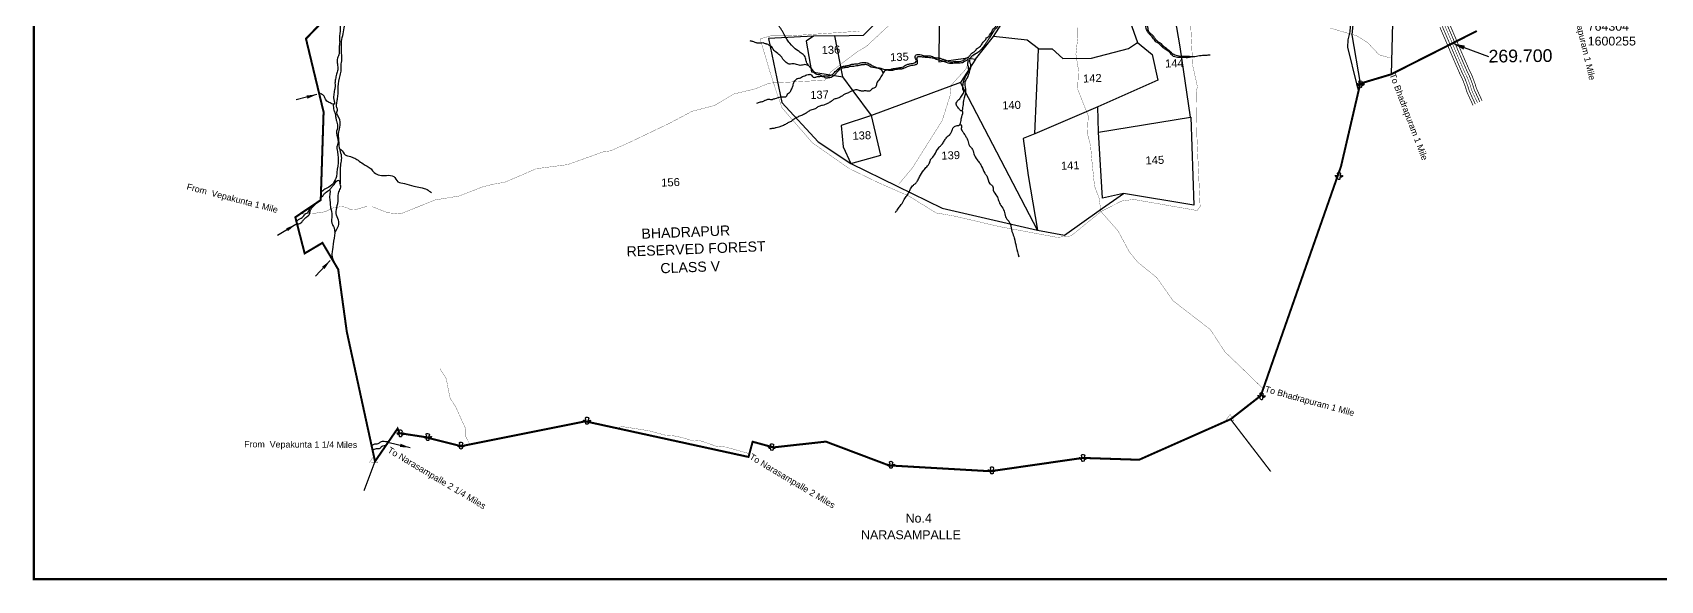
# Model space of a CAD drawing. Header units: feet. Extents: x 758300 to 768654, y 1597949 to 1607646.
# Drawn here: x 758300 to 764732, y 1597949 to 1600113 of the extents above; entities that cross this region are included whole.
import ezdxf
from ezdxf import colors
from ezdxf.entities.mleader import LeaderData, LeaderLine
from ezdxf.math import Vec2, Vec3

# ---------------------------------------------------------------- set-up
doc = ezdxf.new("R2010")
doc.units = ezdxf.units.FT
doc.header["$LTSCALE"] = 15
doc.header["$MEASUREMENT"] = 0
doc.linetypes.add('HIDDEN2', pattern=[0.1875, 0.125, -0.0625])
for name, color, linetype in [('CANAL1', 7, 'Continuous'), ('CRDS STONES', 7, 'Continuous'), ('CSMark', 72, 'Continuous'), ('HILLS', 17, 'Continuous'), ('PLOT', 7, 'Continuous'), ('PLOT NO', 7, 'Continuous'), ('ROAD', 6, 'Continuous'), ('TANKS AND STREAMS', 4, 'Continuous'), ('TEXT', 1, 'Continuous'), ('VILLAGE BOUNDARY', 5, 'Continuous'), ('VILLAGE N STONES', 1, 'Continuous'), ('VILLAGE STONES', 240, 'Continuous')]:
    doc.layers.add(name, color=color, linetype=linetype)
doc.styles.get("Standard").update_dxf_attribs({"font": 'arial.ttf'})
doc.linetypes.add('DOTS', pattern='A,1e-06,-3,["●",Standard,S=3,R=0,X=-1.25,Y=-1.25],-3', length=6.000001)
doc.dimstyles.get("Standard").update_dxf_attribs({"dimtxt": 0.18, "dimasz": 40, "dimexe": 0.18, "dimexo": 0.0625, "dimgap": 0.09, "dimtad": 0, "dimtih": 1, "dimtoh": 1, "dimdec": 4, "dimzin": 0, "dimdsep": 46, "dimtxsty": 'Standard', "dimcen": 0.09, "dimadec": 0, "dimazin": 0, "dimtfac": 1, "dimtdec": 4, "dimtofl": 0, "dimtmove": 0, "dimatfit": 3, "dimfxl": 1, "dimtolj": 1, "dimtzin": 0, "dimarcsym": 0})

msp = doc.modelspace()

# ---------------------------------------------------------------- linework, layer by layer
at = {"layer": 'CANAL1', "color": 5, "const_width": 3}
for points in [[(763887.7, 1600146.1), (763903.5, 1600109.5), (763916.3, 1600079.5), (763930.1, 1600046.3), (763949.4, 1600001.3), (763965.4, 1599964.8), (763977.9, 1599938.5), (763989.1, 1599909), (763995.3, 1599888.5), (764009.6, 1599857.2), (764018.2, 1599839.1)], [(763869.4, 1600138.1), (763885.1, 1600101.6), (763897.9, 1600071.8), (763911.7, 1600038.5), (763931.1, 1599993.4), (763947.2, 1599956.5), (763959.5, 1599930.6), (763970.1, 1599902.5), (763976.6, 1599881.4), (763991.4, 1599848.8), (764000.4, 1599830)]]:
    msp.add_lwpolyline(points, dxfattribs=at)
at = {"layer": 'CANAL1', "color": 1, "const_width": 3}
for points in [[(763896.9, 1600150.1), (763912.6, 1600113.5), (763925.5, 1600083.4), (763939.3, 1600050.2), (763958.6, 1600005.3), (763974.5, 1599968.9), (763987.2, 1599942.4), (763998.6, 1599912.2), (764004.7, 1599892), (764018.6, 1599861.5), (764027.1, 1599843.7)], [(763860.2, 1600134.1), (763875.9, 1600097.7), (763888.7, 1600067.9), (763902.5, 1600034.6), (763921.9, 1599989.4), (763938.1, 1599952.3), (763950.3, 1599926.7), (763960.7, 1599899.3), (763967.2, 1599877.8), (763982.4, 1599844.5), (763991.5, 1599825.4)]]:
    msp.add_lwpolyline(points, dxfattribs=at)
at = {"layer": 'CANAL1', "color": 1, "linetype": 'HIDDEN2', "ltscale": 100, "const_width": 2}
msp.add_lwpolyline([(763878.6, 1600142.1), (763894.3, 1600105.6), (763907.1, 1600075.7), (763920.9, 1600042.4), (763940.3, 1599997.4), (763947.6, 1599980.6), (763956.3, 1599960.6), (763968.7, 1599934.6), (763971, 1599928.6), (763979.6, 1599905.8), (763986, 1599884.9), (764000.5, 1599853), (764009.3, 1599834.6)], dxfattribs=at)
at = {"layer": 'CSMark', "color": 5, "const_width": 10}
msp.add_lwpolyline([(758305.3, 1606965.9), (768648.6, 1606965.9), (768648.6, 1597954), (758305.3, 1597954)], close=True, dxfattribs=at)
at = {"layer": 'HILLS'}
msp.add_lwpolyline([(762834.2, 1601161.4), (762902.2, 1601184.6), (763107.3, 1601155.5), (763143.1, 1601122.1), (763216.8, 1601015), (763372.9, 1600815), (763504.3, 1600632.5), (763542.3, 1600548.6), (763514, 1600252.4), (763504.6, 1600115.4), (763496.9, 1600084.7), (763495.6, 1600054.7), (763531.3, 1599910.9), (763538.6, 1599881.7)], dxfattribs=at)
at = {"layer": 'PLOT'}
for points in [[(763383, 1600829.2), (763485.3, 1600684.6), (763557.1, 1600563.9), (763541.4, 1600401.1), (763512.1, 1600103.8), (763545.5, 1599911.5)], [(763677.5, 1600305.9), (763667.1, 1599947.9)], [(761881.9, 1600140.2), (761880.3, 1599999.2), (761881.2, 1599997), (761976.2, 1600011.1), (761991.7, 1600013.4), (762026.1, 1600007.3), (762096, 1600097.3), (762168.8, 1600210.6), (762606.4, 1600241.8), (762666, 1600073.3), (762723.7, 1600026.9), (762746.3, 1599924.6), (762508.5, 1599819.1), (762259.8, 1599713.6), (762273.2, 1600013.5), (762274.7, 1600048.1), (762328.1, 1600048.7), (762370.2, 1600010.1), (762483.3, 1600011.6), (762630.3, 1600050.2), (762666, 1600073.3)], [(762510.9, 1599719.9), (762875.5, 1599778.2), (762834.5, 1600056.7), (762799.9, 1600256.8)], [(762026.1, 1600007.3), (761966, 1599916.4), (761615.2, 1599785.5), (761542.3, 1599883.2), (761501.1, 1599938.3), (761469.7, 1600100.2), (761582.5, 1600102.2), (761660.6, 1600179.1)], [(761385.6, 1600098.7), (761207.1, 1600089.4), (761260.6, 1599837.3), (761404.5, 1599681.1), (761532.6, 1599595.5), (761652.2, 1599628.3), (761615.2, 1599785.5), (761495.3, 1599745.6), (761503.2, 1599661.4), (761532.6, 1599595.5), (761716, 1599506), (761893.9, 1599419.2), (762270, 1599332.6), (761966, 1599916.4)], [(761469.7, 1600100.2), (761385.6, 1600098.7), (761356.9, 1600079.5), (761378.2, 1599958.3), (761501.1, 1599938.3)], [(762274.7, 1600048.1), (762229.9, 1600082.4), (762096, 1600097.3)], [(762259.8, 1599713.6), (762213.5, 1599694), (762233.6, 1599547.8), (762270, 1599332.6), (762376.9, 1599313.3), (762514.1, 1599409.8), (762609.7, 1599477), (762527, 1599458.6), (762510.9, 1599719.9), (762508.5, 1599819.1)], [(762876.4, 1599778.4), (762888.7, 1599431.3), (762609.7, 1599477)]]:
    msp.add_lwpolyline(points, dxfattribs=at)
at = {"layer": 'ROAD', "linetype": 'DOTS', "ltscale": 0.5, "const_width": 1}
for points in [[(761567, 1600118.5), (761468.9, 1600111.9), (761285.5, 1600099.6), (761215.4, 1600099.7), (761174.6, 1600088.1), (761214.9, 1599953.2), (761240.3, 1599875.2), (761261.3, 1599815.5), (761381.6, 1599677.2), (761525.8, 1599576.3), (761640.8, 1599520.5), (761762.3, 1599467.1), (761870.2, 1599400.5), (761936.6, 1599389.3), (762119.7, 1599346.7), (762347.9, 1599304), (762403, 1599309.9), (762521.3, 1599406), (762602.3, 1599447.3), (762649.5, 1599454), (762900.7, 1599410.2), (762912.9, 1599426.5), (762899.9, 1599710.8), (762897.2, 1599874.9), (762902.1, 1599900), (762883.5, 1599984), (762873.9, 1600179.1)], [(763162.1, 1598705.6), (763076.8, 1598788.8), (763011.4, 1598851.2), (762953, 1598940.3), (762806.7, 1599053), (762741.7, 1599145.1), (762665.6, 1599206.8), (762633.1, 1599247), (762589, 1599329.3), (762521.3, 1599406), (762513.6, 1599459.8), (762495.8, 1599506.2), (762483.8, 1599622), (762480.4, 1599665.1), (762467.8, 1599714), (762470.9, 1599784), (762453.1, 1599829), (762429.2, 1599889.4), (762432.2, 1599965.8), (762422.2, 1600027.6), (762429.5, 1600092.2), (762429, 1600206.5)], [(759357.2, 1599396.4), (759420, 1599400), (759456, 1599405.2), (759486.4, 1599420.1), (759519.2, 1599425.6), (759538.7, 1599423.1), (759555.8, 1599414), (759574.7, 1599413.2), (759616, 1599425.1), (759641.7, 1599425.4), (759703.8, 1599401.3), (759753, 1599396.6), (759891.3, 1599452), (759985.4, 1599467.4), (760078.9, 1599503.7), (760133.4, 1599516.9), (760162.9, 1599520.6), (760235.6, 1599551.5), (760289.9, 1599575.2), (760386, 1599587.7), (760414, 1599591.4), (760525.7, 1599631.4), (760557.4, 1599642.8), (760583.5, 1599645.7), (760656.9, 1599678.3), (760816.6, 1599754.7), (760905.9, 1599802), (760955.4, 1599814.8), (760994, 1599824.9), (761069.2, 1599869.9), (761157.1, 1599891.2), (761210.4, 1599913.3), (761268.6, 1599916.3), (761385, 1599922.3), (761430.3, 1599924.7), (761455.3, 1599958.9), (761556.9, 1600035.9), (761593.4, 1600057.5), (761683.2, 1600141)], [(763664.8, 1600012.5), (763620.3, 1600025.1), (763573.9, 1600074.1), (763531, 1600100.5), (763489.2, 1600112.6), (763427, 1600130.7)], [(761721.5, 1599512.8), (761776.5, 1599579), (761841.1, 1599681.5), (761894, 1599765.3), (761926, 1599866.6), (761929.5, 1599905.3), (761987, 1599967.9), (762001.2, 1600005.9), (762043, 1600040.8)]]:
    msp.add_lwpolyline(points, dxfattribs=at)
at = {"layer": 'ROAD', "linetype": 'HIDDEN2', "ltscale": 10, "const_width": 1}
for points in [[(759910.1, 1598785), (759934.7, 1598745.8), (759941.4, 1598710.5), (759950, 1598668.4), (759971.8, 1598635.1), (759989.2, 1598596.6), (760011.7, 1598546.8), (760012.2, 1598516.6), (760027.9, 1598486.1)], [(761130.5, 1598450.2), (761040, 1598475.7), (760998.8, 1598479.9), (760936.5, 1598501.4), (760913.2, 1598499.5), (760861.2, 1598514.6), (760832.9, 1598520.2), (760801.9, 1598522.3), (760735.4, 1598540.2), (760652.3, 1598553.3), (760625.9, 1598557.3), (760612.7, 1598549.7)]]:
    msp.add_lwpolyline(points, dxfattribs=at)
at = {"layer": 'TANKS AND STREAMS'}
for points in [[(759444.5, 1599464.1), (759448.9, 1599470.6), (759456.7, 1599480.1), (759473.6, 1599492), (759482.4, 1599502.1), (759491.4, 1599513.4), (759509.7, 1599529.4), (759513.7, 1599522.7), (759515.5, 1599515.1), (759516.5, 1599530.7), (759516.4, 1599555.5), (759516.5, 1599573.4), (759519.4, 1599599.5), (759521.4, 1599623.2), (759515.1, 1599649.5), (759513.5, 1599656.5), (759509.8, 1599697.8), (759509.4, 1599714.9), (759514.6, 1599738.2), (759509.6, 1599778.9), (759502.4, 1599795.4), (759504.7, 1599810.5), (759500.8, 1599823.1), (759502.9, 1599837.4), (759504.9, 1599854.5), (759508, 1599874.1), (759507.8, 1599888), (759508.1, 1599899), (759515.4, 1599944), (759519.5, 1599966.8), (759519.9, 1599989), (759522.8, 1600013.1), (759520.2, 1600036.9), (759520.8, 1600053.7), (759520.5, 1600070.9), (759531.7, 1600131.2), (759531.8, 1600160.6), (759532.2, 1600194.6), (759532, 1600219.8), (759533, 1600237.9), (759531.7, 1600249.6), (759526.7, 1600347.2), (759527.6, 1600377.8), (759531.1, 1600406.5), (759529.1, 1600426.6), (759529.8, 1600439.6), (759534.1, 1600460.3), (759532.8, 1600471.2), (759536.6, 1600558.1), (759535.8, 1600580.3), (759537.6, 1600598.5), (759543.7, 1600613.4), (759544.3, 1600621.4), (759541.5, 1600637.6), (759537.9, 1600644.2), (759550.7, 1600705.9), (759552.8, 1600737.1), (759555.1, 1600753.5), (759555, 1600777), (759559.7, 1600797.3), (759560.9, 1600821.3), (759562.5, 1600845.3), (759575.3, 1600904.4), (759566, 1600938.5), (759573.4, 1600954.7), (759581.2, 1600979.8), (759583, 1600998.7), (759589.2, 1601012.4), (759593.1, 1601033.4), (759602.6, 1601058.1), (759609.7, 1601081.5), (759609.7, 1601102.9), (759625.9, 1601129.5), (759627.3, 1601146.8), (759628.8, 1601162.8), (759657.4, 1601216.7), (759673, 1601247.5), (759689.1, 1601299.8), (759700.3, 1601325.4), (759714.3, 1601354), (759727.2, 1601367.1), (759785.3, 1601431.4), (759819.1, 1601460.4), (759856.9, 1601491.7), (759903.6, 1601501.5), (759963.5, 1601505.5), (760002.7, 1601524.2), (760021.9, 1601527.9), (760055.8, 1601530.9), (760073.6, 1601537.9), (760168.9, 1601559.3), (760206.4, 1601567.4), (760248.8, 1601579.2), (760268, 1601592.5), (760296.9, 1601606.6), (760321.6, 1601619.7), (760337.5, 1601631.7), (760367.6, 1601647.1), (760367.7, 1601621.1), (760358.8, 1601569.6), (760360, 1601539.8), (760357.3, 1601520.8), (760351, 1601499.6), (760345.7, 1601463.5), (760342.8, 1601450.8), (760348.3, 1601461.9), (760353, 1601470.5), (760355.9, 1601481.1), (760356.3, 1601493.7), (760359.2, 1601504.3), (760370.1, 1601563.4), (760374.9, 1601590), (760376.7, 1601620.3), (760378.1, 1601637.1), (760378.4, 1601652.2), (760382.5, 1601666.2), (760389.2, 1601677), (760401.3, 1601688.8), (760406.8, 1601698.6), (760429.3, 1601712.2), (760447.5, 1601724.8), (760479.6, 1601730.3), (760515.7, 1601731.7), (760563, 1601746.1), (760601.6, 1601748.4), (760638, 1601751.5), (760672.3, 1601756.6), (760696.2, 1601757.5), (760706.7, 1601758.4), (760778.1, 1601766.2), (760827.6, 1601779), (760851, 1601793.3), (760868.2, 1601804.9), (760886.1, 1601819.9), (760900.1, 1601827.5), (760924.4, 1601841.5), (760928.9, 1601848.6), (760937.4, 1601857.5), (760962.7, 1601875.3), (760975.2, 1601887.6), (760994.3, 1601900.4), (761004.3, 1601905.5), (761026.4, 1601913.1), (761050.6, 1601914.7), (761077.1, 1601922.5), (761096.9, 1601923.5), (761120.1, 1601918.8), (761156.2, 1601917.1), (761166, 1601913.5), (761169.8, 1601906), (761168.8, 1601893.3), (761166, 1601882.6), (761162.4, 1601869.5), (761158.5, 1601859.2), (761158.8, 1601854.6), (761153.3, 1601844.9), (761131.4, 1601837.9), (761118.6, 1601833.6), (761099.6, 1601822.5), (761073.7, 1601804.2), (761064.3, 1601795), (761040.1, 1601788.5), (761004.2, 1601784.7), (760984.2, 1601781.9), (760960.7, 1601779.8), (760941.7, 1601767.6), (760928.1, 1601767), (760908.8, 1601764.8), (760905.8, 1601765), (760890, 1601768.2), (760876.6, 1601764.5), (760861.3, 1601762.4), (760844.5, 1601761.4), (760800.2, 1601751.4), (760784.3, 1601741.7), (760769.9, 1601741.1), (760746.7, 1601739.3), (760721.4, 1601736), (760687.7, 1601729.7), (760679.9, 1601726.4), (760666.3, 1601734.4), (760650.6, 1601738.6), (760643.7, 1601744.4), (760628.4, 1601745.6), (760596.2, 1601743.2), (760580.8, 1601742.6), (760564.3, 1601742.9), (760556.5, 1601745.8)], [(761162, 1599833.7), (761176, 1599839.4), (761188.3, 1599842), (761192.4, 1599845.1), (761195.8, 1599846), (761202.7, 1599849), (761215.3, 1599849.1), (761222.9, 1599849), (761227.3, 1599850.7), (761234.7, 1599852.8), (761245.3, 1599856.3), (761256.1, 1599858.6), (761270.8, 1599858.6), (761276.8, 1599859.2), (761281.8, 1599867.6), (761287, 1599873.6), (761294.3, 1599880.3), (761297.9, 1599886.8), (761300.9, 1599894.9), (761305.5, 1599906.9), (761307.4, 1599916.1), (761311.2, 1599921.7), (761316.8, 1599928), (761327, 1599932.9), (761333.7, 1599934.3), (761341.9, 1599939), (761350.8, 1599942.5), (761359.8, 1599945.9), (761370.2, 1599948), (761373.6, 1599947.9), (761377.4, 1599945), (761383.3, 1599937.5), (761385.8, 1599936.2), (761397.4, 1599937.9), (761414.5, 1599940.4), (761423.6, 1599942), (761432.9, 1599942.2), (761445.1, 1599941.9), (761457, 1599945.5), (761468.1, 1599955.4), (761474.8, 1599961.7), (761479.9, 1599966.7), (761486.8, 1599972.2), (761493.7, 1599976.5), (761508.1, 1599980.7), (761521.9, 1599983.1), (761530, 1599985.9), (761544.4, 1599988.6), (761553.9, 1599989.1), (761567.7, 1599991.5), (761576, 1599994.3), (761586.1, 1599995.3), (761598.1, 1599993.6), (761613, 1599985.4), (761620.3, 1599981.3), (761629, 1599977.8), (761638.7, 1599973.8), (761651.2, 1599972.4), (761665.5, 1599967), (761676, 1599967.2), (761689.4, 1599967.7), (761701.7, 1599970.9), (761715.8, 1599972.5), (761724.8, 1599974.7), (761731.4, 1599975.3), (761740.9, 1599978.3), (761748.9, 1599983.7), (761758.5, 1599987.7), (761771.3, 1599990.6), (761780.1, 1599991.8), (761788.3, 1599995.4), (761792.2, 1600002.9), (761788.2, 1600010.6), (761790.8, 1600024.9), (761801.3, 1600027), (761819.2, 1600022.2), (761834.8, 1600021.3), (761845.8, 1600021), (761864.8, 1600014.5), (761880.5, 1600012.3), (761885.4, 1600011.3), (761897.3, 1600007.3), (761908.9, 1600004.1), (761920.8, 1599998.2), (761932.8, 1599996.8), (761947.1, 1599999), (761954.1, 1599998.2), (761961.4, 1599998.5), (761972.4, 1600001.5), (761980, 1600004.7), (761991.7, 1600013.4), (761999.9, 1600018.2), (762007, 1600028.1), (762015.2, 1600033.9), (762025.1, 1600041.7), (762030.1, 1600048.3), (762038.9, 1600054.3), (762049.4, 1600064.6), (762058.3, 1600078), (762066.4, 1600086.1), (762068.1, 1600092), (762076, 1600095.6), (762080.9, 1600103.5), (762090.4, 1600117.2), (762095.8, 1600128.2), (762102.2, 1600133.1), (762107.4, 1600144.9), (762113.1, 1600154.6), (762118.3, 1600164.9), (762124.7, 1600172), (762132.3, 1600182.7), (762136.2, 1600190.3), (762142.4, 1600199.5), (762148, 1600210.7), (762154.7, 1600222.1), (762167.3, 1600236.3), (762173.5, 1600247.9), (762180.3, 1600254.7), (762188.5, 1600261.6), (762196.3, 1600277.6), (762205, 1600288.8), (762211.6, 1600296.9), (762219.3, 1600302.8), (762221.4, 1600308.9), (762221.6, 1600308.6), (762226.7, 1600318.4), (762236.4, 1600327.8), (762251, 1600338.3), (762262.6, 1600347.2), (762275.5, 1600353.3), (762285.6, 1600359.5), (762301.6, 1600365.3), (762305.6, 1600366.1), (762306.8, 1600367), (762313.7, 1600370), (762322.3, 1600372.2), (762328.1, 1600375.2), (762340.2, 1600383.5), (762347.4, 1600390.6), (762354.9, 1600395.3), (762371.8, 1600403.9), (762376.7, 1600407.5), (762381.3, 1600416.1), (762390.3, 1600430.7), (762394.7, 1600441.9), (762399.2, 1600448.4), (762403, 1600463.5), (762409.1, 1600475.2), (762416.7, 1600481.5), (762423.2, 1600486.8), (762429.8, 1600494.6), (762433.7, 1600499.9), (762435.4, 1600501.9), (762439.4, 1600506.9), (762447.2, 1600512.2), (762452.7, 1600514.9), (762463.3, 1600516.6), (762468.7, 1600517.4), (762483.4, 1600525.6), (762494.9, 1600532.4), (762501.3, 1600538.8), (762508.6, 1600548.3), (762515.8, 1600558), (762519.1, 1600569.1), (762524, 1600579.3), (762526.9, 1600590.3), (762529.1, 1600602.8), (762528.6, 1600618.1), (762523.1, 1600625.2), (762516.5, 1600631.8), (762507.1, 1600635), (762500.1, 1600633.3), (762488, 1600633), (762476.1, 1600633.1), (762466.7, 1600632.3), (762455, 1600629.7), (762440, 1600633), (762426.1, 1600640.4), (762415.1, 1600652.7), (762403.1, 1600668.8), (762395.5, 1600684.2), (762389.2, 1600703.5), (762387.7, 1600714), (762387.9, 1600729.2), (762386.6, 1600739), (762384.8, 1600751.8), (762384.3, 1600763.1), (762385, 1600777.4), (762385.8, 1600785.8), (762388.1, 1600795.7), (762392.9, 1600810.1), (762396.9, 1600821.2), (762399.4, 1600825.7), (762402.3, 1600842.7), (762406.4, 1600851.5), (762416.1, 1600873.5), (762420.2, 1600880.7), (762412.7, 1600887.5), (762406.8, 1600891.6), (762398, 1600895.4), (762391.9, 1600896.3), (762376.4, 1600898), (762366.9, 1600898.1), (762354.4, 1600894.9), (762338, 1600885.6), (762328.3, 1600881.4), (762317.8, 1600876.3), (762305.6, 1600867.4), (762292.9, 1600859.1), (762288.1, 1600854.9), (762281.5, 1600853.7), (762278.1, 1600851.5), (762272.3, 1600847.2), (762258, 1600833.9), (762242.3, 1600823.3), (762224.5, 1600812.4), (762209.3, 1600800.4), (762188.5, 1600790.2), (762166.1, 1600792.6), (762155.3, 1600791.5), (762138.1, 1600789), (762115.5, 1600794.7), (762071.7, 1600792.6), (762012.6, 1600803.2), (761989.5, 1600807), (761962.1, 1600813.5), (761938.9, 1600815.9), (761912.2, 1600823.4), (761897.6, 1600826.1), (761876, 1600835.3), (761838.7, 1600848.7), (761825.2, 1600852.5), (761800.2, 1600850.8), (761775.4, 1600846.7), (761754.9, 1600844.9), (761730.2, 1600841.1), (761718.8, 1600833.9), (761709.5, 1600822.7), (761700.8, 1600810), (761688.3, 1600799.5), (761682.7, 1600790.6), (761677.9, 1600778), (761668, 1600763.7), (761660.7, 1600757.5), (761655.1, 1600757.6)], [(762879.7, 1600017.6), (762866.1, 1600014), (762848.5, 1600014.2), (762828.3, 1600014), (762808.4, 1600019.1), (762800.3, 1600025.4), (762790.9, 1600036.4), (762774.6, 1600046.8), (762764.1, 1600055.7), (762757.6, 1600062), (762747.8, 1600071), (762738, 1600076.7), (762732.3, 1600084.2), (762729.2, 1600088.1), (762716.7, 1600103.3), (762707.3, 1600112.6), (762700.4, 1600129.7), (762688.9, 1600155.9), (762678.8, 1600171.1), (762677.5, 1600179.1), (762669.7, 1600193.6), (762663.6, 1600207.4), (762655.1, 1600218.5), (762639.6, 1600240.5), (762631.8, 1600261.5), (762622, 1600274.1), (762613.7, 1600293.7), (762600.8, 1600311.8), (762588.5, 1600334.5), (762581.9, 1600337.9), (762563.1, 1600343), (762550.4, 1600348.3), (762545.1, 1600349.2), (762533.7, 1600354.5), (762526.3, 1600360.3), (762519.1, 1600373.8), (762514.2, 1600389.5), (762504.3, 1600405.9), (762501, 1600414.9), (762493.3, 1600429.9), (762484.7, 1600447), (762449, 1600476.9), (762436, 1600472.7), (762420.5, 1600467.5), (762413.2, 1600460.4), (762407.8, 1600450.1), (762401.4, 1600437.6), (762397.2, 1600429.2), (762391.9, 1600423.7), (762391.5, 1600423.2), (762390.8, 1600421.9), (762388.2, 1600415.1), (762387.6, 1600413.6), (762385.1, 1600410.5), (762376.5, 1600400.4), (762375.4, 1600399.6), (762367.2, 1600393.8), (762357.8, 1600387.2), (762351.7, 1600380.1), (762337, 1600372), (762323.8, 1600364.4), (762313.7, 1600360.4), (762302.8, 1600358), (762294.3, 1600355.5), (762287.3, 1600350), (762282.6, 1600347.5), (762269.9, 1600340.9), (762255.4, 1600332.4), (762250.9, 1600327.8), (762246.3, 1600325.5), (762235.9, 1600319.2), (762224.8, 1600302.4), (762220.7, 1600297), (762211, 1600280.8), (762202.7, 1600270.6), (762201.5, 1600268.5), (762197.7, 1600262), (762196.7, 1600260.5), (762189.6, 1600248.1), (762186.1, 1600244.6), (762177.5, 1600237.3), (762175.2, 1600232.5), (762169.4, 1600223.8), (762164.1, 1600217), (762157.4, 1600206.7), (762145.5, 1600194.1), (762142.6, 1600185.5), (762125, 1600160.9), (762120.9, 1600150.8), (762107, 1600130.3), (762098.1, 1600120.2), (762082.7, 1600094.7), (762075.8, 1600084.8), (762068.7, 1600074.1), (762060, 1600060.9), (762029.9, 1600030.9), (762021.3, 1600026.3), (762009.7, 1600018.3), (762005.5, 1600012.7), (762003.4, 1600009.4), (762005.2, 1599988), (762006.3, 1599977.3), (762004, 1599969.8), (761997.1, 1599944.1), (761992.8, 1599935.5), (761991.1, 1599931.5), (761989, 1599928.4), (761983.4, 1599913), (761983.4, 1599912.6), (761986.6, 1599882.6), (761978.3, 1599845.2), (761976.8, 1599830.1), (761976.8, 1599828.8), (761974.5, 1599816.8), (761974.6, 1599815.1), (761970.9, 1599803.5)], [(762952.4, 1600023.2), (762942.9, 1600023.1), (762927.3, 1600022.2), (762916.5, 1600021.5), (762892.2, 1600017.7), (762870.8, 1600018), (762846.6, 1600018.5), (762829.5, 1600019.6), (762817.8, 1600022.3), (762809.1, 1600025.8), (762799.4, 1600033.7), (762790.9, 1600041.8), (762779.7, 1600049.4), (762765.4, 1600061.7), (762760.5, 1600068.1), (762750.7, 1600073.7), (762740.9, 1600082.3), (762733.2, 1600092.7), (762727.3, 1600100.7), (762716.7, 1600108.7), (762711.4, 1600114.8), (762708.1, 1600125.9), (762707.5, 1600130.9), (762706.2, 1600134.4), (762699.2, 1600147.2), (762692.3, 1600159.9), (762688.2, 1600169.6), (762683.1, 1600178.1), (762676, 1600192.2), (762669.6, 1600203.3), (762664.8, 1600213.1), (762654.4, 1600227.3), (762645.6, 1600239.7), (762640.7, 1600257.6), (762633.4, 1600269), (762624.4, 1600283.9), (762621.3, 1600293.1), (762613.5, 1600305.7), (762607.3, 1600317.1), (762601.3, 1600326.1), (762599.9, 1600331), (762605.2, 1600335.2)], [(759448, 1600158.8), (759468.7, 1600157.1), (759483.9, 1600164.8), (759503.6, 1600171.6), (759513.6, 1600163.8), (759515.1, 1600146.3), (759515.5, 1600127.4), (759513, 1600089.9), (759513.5, 1600071.3), (759511.5, 1600054.4), (759510.3, 1600025), (759503.9, 1600007.2), (759504.5, 1599989.3), (759505.7, 1599966), (759501.4, 1599948.3), (759496.9, 1599928.7), (759495.1, 1599913.4), (759495.6, 1599901.6), (759493.3, 1599886.6), (759490.2, 1599865.5), (759491.6, 1599842), (759492.3, 1599829.6), (759487.3, 1599830.2), (759472.4, 1599836.7), (759459.7, 1599845.4), (759455.3, 1599855.2), (759446.7, 1599867), (759437.6, 1599871.9)], [(761660.3, 1599952.3), (761657.5, 1599960.4), (761606.5, 1599979.7), (761597.7, 1599985.4), (761596.4, 1599985.9), (761589.8, 1599986.4), (761585.9, 1599986.2), (761575.4, 1599985.1), (761573.4, 1599984.7), (761568.2, 1599983.9), (761567.2, 1599983.5), (761556.9, 1599981.2), (761555.6, 1599981.1), (761544.8, 1599978.5), (761533.7, 1599978.6), (761533, 1599978.6), (761526.1, 1599977.6), (761525.9, 1599977.3), (761516.2, 1599974.8), (761510.5, 1599974.4), (761509.6, 1599974.1), (761494.7, 1599971.3), (761489.8, 1599968.2), (761488.5, 1599967.6), (761483, 1599962.4), (761482.5, 1599961.8), (761473.7, 1599950.7), (761470.8, 1599947), (761463.6, 1599940.3), (761455.2, 1599935.9), (761443.4, 1599934), (761435.2, 1599933.5), (761428.8, 1599936.5), (761427.6, 1599937), (761418, 1599941), (761415.3, 1599943.1), (761393.6, 1599949.6), (761390.1, 1599952.2), (761388.9, 1599954.1), (761389.3, 1599956.5), (761386.9, 1599958.9), (761381.9, 1599965.5), (761380.4, 1599966.6), (761375.5, 1599973.9), (761373.4, 1599974.8), (761369.7, 1599978.6), (761357.5, 1599997.7), (761354.1, 1600011.3), (761349.8, 1600021.3), (761344.8, 1600026.4), (761336.9, 1600031.6), (761328.7, 1600037.9), (761321.9, 1600042.6), (761291.8, 1600070.7), (761285.3, 1600078.8), (761265.5, 1600113.6), (761259.5, 1600123.7), (761231.4, 1600161.2)], [(761367.3, 1599981.9), (761361.1, 1599983.9), (761351.2, 1599986.3), (761342.7, 1599984.8), (761333.4, 1599983.5), (761323.2, 1599985.3), (761313.9, 1599988.5), (761304.5, 1599989.6), (761285.6, 1599989.3), (761277.8, 1599995.4), (761266.9, 1600004.9), (761259.9, 1600015.6), (761244.6, 1600029.9), (761226.4, 1600047.5), (761219.4, 1600058.3), (761209.7, 1600063.3), (761202, 1600067.4), (761198.4, 1600067.9), (761186.3, 1600072), (761174.5, 1600070.5), (761162.7, 1600071.6), (761158.9, 1600072.7), (761146, 1600077.3), (761140.2, 1600078.8), (761135.9, 1600079.8)], [(761964.8, 1599749.8), (761966.2, 1599755.6), (761968.6, 1599765.8), (761970.9, 1599780), (761973.8, 1599802.3), (761968.2, 1599804.4), (761958.3, 1599814.1), (761952.2, 1599822.4), (761949.3, 1599830.5), (761956.3, 1599844.9), (761963.3, 1599851.5), (761967.7, 1599858), (761977.6, 1599874.1), (761979.4, 1599882), (761976, 1599889.4), (761975.3, 1599898.3), (761978.2, 1599917.7), (761982.1, 1599929.3), (761990.2, 1599945.3), (761995.6, 1599953.4), (761998.6, 1599965.8), (761996.8, 1599981), (761995.7, 1599993.3), (761996.7, 1600006), (761986.9, 1600001), (761978.7, 1599996.3), (761974.6, 1599994), (761970.2, 1599993.3), (761959.1, 1599991.8), (761948.8, 1599992), (761947.2, 1599992), (761935.8, 1599991.4), (761922.9, 1599990.9), (761911.6, 1599994.2), (761903, 1599997.9), (761880.4, 1600004), (761860.7, 1600010.2), (761837.5, 1600013.9), (761816.5, 1600016.1), (761797.2, 1600016.7), (761794.8, 1600015.3), (761793.9, 1600008.1), (761795.3, 1599998.3), (761794.5, 1599989.3), (761784.6, 1599984.2), (761764.1, 1599980.8), (761755.5, 1599977.1), (761744.3, 1599972.3), (761732.6, 1599968.7), (761720.2, 1599968.1), (761701.4, 1599964.3), (761686.6, 1599963.2), (761676, 1599963.9), (761667.3, 1599962.1), (761661.8, 1599955), (761656.6, 1599945.5), (761652, 1599937.7), (761648.9, 1599932.8), (761643.2, 1599924.6), (761637.3, 1599916.7), (761634.6, 1599910.1), (761632.8, 1599902.1), (761628.9, 1599896.4), (761619.6, 1599891.5), (761612.6, 1599885.7), (761606.3, 1599881.5), (761602.3, 1599881.4), (761597.3, 1599881.9), (761589.7, 1599882.5), (761575.8, 1599881.8), (761562.3, 1599885.6), (761547.4, 1599886.1), (761536.7, 1599882.4), (761536.1, 1599882.1), (761524.5, 1599875.9), (761523.3, 1599875.2), (761509.1, 1599869.9), (761499.8, 1599863.7), (761490.9, 1599858.3), (761481.3, 1599853.5), (761467.6, 1599849.9), (761458.1, 1599843.3), (761444.4, 1599834.1), (761432, 1599828.6), (761421.3, 1599825.5), (761406.4, 1599821.5), (761399.6, 1599817), (761388.7, 1599810.3), (761378.3, 1599807.3), (761364.9, 1599801.1), (761353.6, 1599793.2), (761337.8, 1599785.3), (761323.3, 1599779.2), (761308.6, 1599771.2), (761302.5, 1599767.4), (761296.7, 1599762), (761290.4, 1599759), (761278.1, 1599752.3), (761263.3, 1599744.7), (761248.1, 1599739.3), (761237.7, 1599736.9), (761232.7, 1599735.3), (761224.4, 1599734.1), (761211.3, 1599731.7)], [(759488.2, 1599830), (759491.1, 1599806.4), (759495.6, 1599793.9), (759498.1, 1599777), (759500.7, 1599763.9), (759505.4, 1599742.9), (759501, 1599716.2), (759507.1, 1599680.8), (759502.6, 1599661.2), (759503.6, 1599649.1), (759505.6, 1599638.4), (759506.3, 1599632.4), (759507.9, 1599612), (759502.8, 1599559.7), (759501.7, 1599548.4), (759496.3, 1599531.9), (759476.2, 1599505.8), (759454.6, 1599493.9), (759439.8, 1599482.3)], [(761708.1, 1599402.6), (761716.4, 1599411.9), (761726, 1599426.4), (761738, 1599442.7), (761743.9, 1599454.1), (761754.4, 1599468.7), (761763.4, 1599482.9), (761769.2, 1599496), (761780.3, 1599510.9), (761788.8, 1599517.2), (761796.5, 1599527.3), (761804.9, 1599542.7), (761821, 1599569), (761832.7, 1599582.9), (761844.5, 1599600), (761848.4, 1599611.3), (761860.1, 1599624.6), (761874, 1599649.2), (761884.9, 1599662.9), (761892.7, 1599671.1), (761901.2, 1599683.5), (761909.5, 1599696.4), (761921.1, 1599707.2), (761929.7, 1599718.1), (761934.6, 1599730.2), (761939.4, 1599739.6), (761945, 1599742.7), (761953.3, 1599745.6), (761962.6, 1599748.1), (761964.9, 1599749.9), (761969.6, 1599744.4), (761969.1, 1599731.9), (761977.3, 1599719.2), (761982.5, 1599710.7), (761989.5, 1599698.6), (761995.1, 1599686.8), (762002.3, 1599666.1), (762011.4, 1599655.7), (762018.9, 1599634.2), (762032.1, 1599610.2), (762042.6, 1599597), (762049.7, 1599584.3), (762062.3, 1599557.7), (762069.8, 1599547.1), (762082.8, 1599516), (762092.4, 1599507.9), (762095.9, 1599490.6), (762110.1, 1599466.9), (762116.7, 1599449.7), (762125.9, 1599430.2), (762138.8, 1599408), (762144.5, 1599385.6), (762156.6, 1599367.4), (762164.9, 1599350.8), (762167.5, 1599337.3), (762170.6, 1599324.8), (762178.7, 1599301.6), (762186.2, 1599266.5), (762196.5, 1599227.1)], [(759513, 1599654.3), (759518.8, 1599651), (759535.4, 1599629.4), (759556.2, 1599623.6), (759568.6, 1599618.6), (759586.1, 1599608.7), (759606, 1599594.5), (759637.6, 1599574.6), (759650, 1599559.7), (759699, 1599548.9), (759727.2, 1599544.8), (759743.9, 1599524), (759769.6, 1599516.6), (759806.1, 1599506.6), (759859.3, 1599492.5), (759875.9, 1599480.9)], [(759494.7, 1599322.9), (759510.5, 1599366.1), (759501.4, 1599391.8), (759502.2, 1599420.8), (759508, 1599455.7), (759510.5, 1599483.9), (759518, 1599502.1), (759514.7, 1599519.5)], [(759476.4, 1599489), (759473.9, 1599466.6), (759475.5, 1599443.4), (759478, 1599420.2), (759483, 1599391.1), (759483, 1599359.6), (759491.3, 1599342.2), (759491.3, 1599300.7), (759484.7, 1599255.1), (759483, 1599235.2), (759493.9, 1599200.7)], [(759343.5, 1599366.7), (759346.8, 1599371.2), (759365.5, 1599382.6), (759377.4, 1599396), (759389.2, 1599403.8), (759396.1, 1599418.8), (759399.3, 1599424.1)], [(759346.8, 1599355.3), (759363.5, 1599364.7), (759370.8, 1599373.2), (759383.9, 1599385), (759394.5, 1599396), (759397.7, 1599409.5), (759405.1, 1599421.7), (759415.2, 1599432.6)], [(759641.5, 1598460.3), (759651.6, 1598467.3), (759659, 1598470.7), (759670.9, 1598470), (759679.5, 1598478), (759683.5, 1598481.1), (759695.4, 1598482)], [(759642.1, 1598483.2), (759652.6, 1598488.4), (759659, 1598488.4), (759670.9, 1598492.7), (759676.1, 1598496.7), (759689.3, 1598498.5), (759707.7, 1598497.9)]]:
    msp.add_spline(points, degree=3, dxfattribs=at)
at = {"layer": 'VILLAGE BOUNDARY', "linetype": 'HIDDEN2', "ltscale": 10, "const_width": 8}
msp.add_lwpolyline([(764006.3, 1600119.4), (763667.1, 1599947.9), (763545.5, 1599911.5), (763469.6, 1599584.7), (763320.4, 1599158.6), (763204.4, 1598827.4), (763152.9, 1598679.1), (763033.3, 1598585.7), (762671.7, 1598425.6), (762449, 1598432.9), (762084.6, 1598380.3), (761683.5, 1598403.3), (761434.3, 1598497.3), (761227, 1598474.5), (761145.2, 1598496.9), (761128.7, 1598436.8), (760483.9, 1598577.5), (759993.7, 1598479.3), (759848.2, 1598515.7), (759749.7, 1598530.8), (759742.5, 1598548.9), (759653.2, 1598419.3), (759541.6, 1598932.1), (759507.8, 1599177.5), (759445.6, 1599282.4), (759375.3, 1599240.7), (759338.4, 1599383.7), (759438.8, 1599451.3), (759450.1, 1599799.2), (759380.5, 1600088.6), (759488.8, 1600201.1)], dxfattribs=at)
at = {"layer": 'VILLAGE BOUNDARY', "linetype": 'HIDDEN2', "ltscale": 200, "const_width": 5}
for points in [[(763033.3, 1598585.7), (763191.9, 1598379.2)], [(759653.2, 1598419.3), (759609.7, 1598303.4)]]:
    msp.add_lwpolyline(points, dxfattribs=at)
at = {"layer": 'VILLAGE N STONES', "const_width": 1}
for points in [[(763013.1, 1598579.3), (763046.7, 1598580.6), (763031.4, 1598604.7), (763013.1, 1598579.3)], [(759630.2, 1598414), (759663.8, 1598415.3), (759648.5, 1598439.4), (759630.2, 1598414)]]:
    msp.add_lwpolyline(points, dxfattribs=at)
at = {"layer": 'VILLAGE N STONES'}
for points in [[(763536.8, 1599903.3), (763532.6, 1599911.4), (763542.6, 1599909.8), (763540.6, 1599920.7), (763547.1, 1599922.5), (763553.5, 1599917.9), (763549.7, 1599909.4), (763561, 1599910.2), (763556.4, 1599903.9), (763550.9, 1599904), (763550.9, 1599896.9), (763542, 1599897.2), (763541.5, 1599903.5), (763536.6, 1599903.5)], [(763451.4, 1599540.9), (763447.2, 1599549), (763457.2, 1599547.4), (763455.2, 1599558.3), (763461.7, 1599560.1), (763468.1, 1599555.5), (763464.3, 1599546.9), (763475.6, 1599547.8), (763471, 1599541.5), (763465.5, 1599541.5), (763465.5, 1599534.4), (763456.6, 1599534.8), (763456.1, 1599541), (763451.2, 1599541)], [(763145.8, 1598670.9), (763141.6, 1598679), (763151.5, 1598677.4), (763149.5, 1598688.3), (763156, 1598690.1), (763162.5, 1598685.5), (763158.7, 1598676.9), (763169.9, 1598677.8), (763165.3, 1598671.5), (763159.9, 1598671.5), (763159.9, 1598664.4), (763151, 1598664.8), (763150.5, 1598671), (763145.5, 1598671)], [(759744.4, 1598524.1), (759740.2, 1598532.2), (759750.1, 1598530.6), (759748.1, 1598541.5), (759754.6, 1598543.3), (759761.1, 1598538.7), (759757.3, 1598530.2), (759768.5, 1598531), (759763.9, 1598524.7), (759758.5, 1598524.8), (759758.5, 1598517.7), (759749.6, 1598518), (759749.1, 1598524.3), (759744.1, 1598524.3)], [(760480.8, 1598574.3), (760476.6, 1598582.4), (760486.5, 1598580.8), (760484.5, 1598591.7), (760491, 1598593.5), (760497.5, 1598588.9), (760493.7, 1598580.4), (760504.9, 1598581.2), (760500.3, 1598574.9), (760494.9, 1598575), (760494.9, 1598567.8), (760486, 1598568.2), (760485.5, 1598574.5), (760480.5, 1598574.4)], [(759852, 1598510), (759847.8, 1598518.1), (759857.8, 1598516.5), (759855.8, 1598527.4), (759862.3, 1598529.2), (759868.7, 1598524.6), (759864.9, 1598516.1), (759876.2, 1598516.9), (759871.6, 1598510.6), (759866.1, 1598510.7), (759866.1, 1598503.5), (759857.2, 1598503.9), (759856.7, 1598510.2), (759851.8, 1598510.1)], [(759983, 1598476.4), (759978.9, 1598484.5), (759988.8, 1598482.9), (759986.8, 1598493.8), (759993.3, 1598495.6), (759999.7, 1598491), (759995.9, 1598482.5), (760007.2, 1598483.3), (760002.6, 1598477), (759997.1, 1598477.1), (759997.1, 1598470), (759988.3, 1598470.3), (759987.7, 1598476.6), (759982.8, 1598476.6)], [(761211.4, 1598469.9), (761207.3, 1598478), (761217.2, 1598476.4), (761215.2, 1598487.3), (761221.7, 1598489.1), (761228.2, 1598484.5), (761224.3, 1598475.9), (761235.6, 1598476.8), (761231, 1598470.5), (761225.6, 1598470.6), (761225.5, 1598463.4), (761216.7, 1598463.8), (761216.1, 1598470.1), (761211.2, 1598470)], [(761681.8, 1598400.3), (761677.6, 1598408.4), (761687.6, 1598406.8), (761685.6, 1598417.7), (761692.1, 1598419.5), (761698.5, 1598414.9), (761694.7, 1598406.4), (761706, 1598407.2), (761701.4, 1598400.9), (761695.9, 1598401), (761695.9, 1598393.9), (761687, 1598394.2), (761686.5, 1598400.5), (761681.6, 1598400.5)], [(762440.2, 1598426.7), (762436.1, 1598434.8), (762446, 1598433.2), (762444, 1598444.1), (762450.5, 1598446), (762457, 1598441.4), (762453.1, 1598432.8), (762464.4, 1598433.7), (762459.8, 1598427.3), (762454.4, 1598427.4), (762454.3, 1598420.3), (762445.5, 1598420.7), (762444.9, 1598426.9), (762440, 1598426.9)], [(762080.6, 1598378.1), (762076.4, 1598386.2), (762086.4, 1598384.6), (762084.4, 1598395.5), (762090.9, 1598397.3), (762097.3, 1598392.7), (762093.5, 1598384.1), (762104.8, 1598385), (762100.2, 1598378.7), (762094.7, 1598378.8), (762094.7, 1598371.6), (762085.8, 1598372), (762085.3, 1598378.3), (762080.4, 1598378.2)]]:
    msp.add_spline(points, degree=3, dxfattribs=at)

# ---------------------------------------------------------------- texts
at = {"layer": 'PLOT NO', "linetype": 'Continuous'}
for s, rotation, p in [('To Bhadrapuram 1 Mile ', 283.25576, (764367.2, 1600278.1)), ('To Bhadrapuram 1 Mile ', 290.84524, (763660.7, 1599946.7)), ('From  Vepakunta 1 Mile ', 345.44554, (758907.1, 1599493.3)), ('To Bhadrapuram 1 Mile ', 344.68648, (763166.6, 1598693.9)), ('From  Vepakunta 1 1/4 Miles ', 359.67344, (759136.3, 1598474.8)), ('To Narasampalle 2 1/4 Miles ', 329.18144, (759700.2, 1598456.8)), ('To Narasampalle 2 Miles ', 329.18144, (761129.8, 1598430.4))]:
    msp.add_text(s, height=25, rotation=rotation, dxfattribs=at).set_placement(p)
at = {"layer": 'PLOT NO'}
for s, p in [('136', (761418.1, 1600027.6)), ('135', (761688.8, 1599999.6)), ('144', (762775, 1599974.7)), ('142', (762450.8, 1599915.3)), ('137', (761373.1, 1599850.2)), ('140', (762131.6, 1599809.3)), ('138', (761540.1, 1599689.4)), ('139', (761891.4, 1599611)), ('141', (762363.6, 1599570.7)), ('145', (762697.7, 1599592)), ('156', (760784.4, 1599504.4))]:
    msp.add_text(s, height=31.62, rotation=2.21516, dxfattribs=at).set_placement(p)
at = {"layer": 'TEXT', "color": 0}
for s, p in [('BHADRAPUR', (760706.5, 1599298.4)), ('RESERVED FOREST', (760647.7, 1599228.3)), ('CLASS V', (760781.3, 1599162))]:
    msp.add_text(s, height=40, rotation=2.21516, dxfattribs=at).set_placement(p)
at = {"layer": 'VILLAGE STONES', "linetype": 'ByBlock'}
for s, p in [('No.4', (761749.5, 1598177.4)), ('NARASAMPALLE', (761573.5, 1598112))]:
    msp.add_text(s, height=35, dxfattribs=at).set_placement(p)

# ---------------------------------------------------------------- leaders
at = {"layer": 'CRDS STONES', "color": 1}
ml = msp.add_multileader_mtext('Standard', dxfattribs=at)
ml.set_content('BY JUCTION\\P764304\\P1600255', color=1)
ml.set_leader_properties()
ml.build(insert=Vec2(0, 0))
ml.multileader.update_dxf_attribs({"dogleg_length": 0.36, "arrow_head_size": 35})
ctx = ml.context
ctx.base_point, ctx.char_height, ctx.arrow_head_size, ctx.landing_gap_size, ctx.plane_origin = Vec3(764444.1, 1600195.9), 35, 35, 0.09, Vec3(764496, 1600060.1)
notes = []
notes.append((ctx, [(0, (1, 1, 0), (764444.1, 1600195.9), (1, 0), 1.396927018504357e-11, [(0, [(764260.3, 1600238)], 0, [])])]))
ctx.mtext.insert, ctx.mtext.flow_direction = Vec3(764444.2, 1600213.6), 5
at = {"layer": 'VILLAGE BOUNDARY'}
for points in [[(759423.3, 1599868.3), (759341.1, 1599846.7)], [(759339.9, 1599355.3), (759267.4, 1599310.8)], [(759476.5, 1599212.6), (759417.9, 1599151)], [(759791.9, 1598473.4), (759709.1, 1598492.8)]]:
    msp.add_leader(points, dimstyle='Standard', override={"dimgap": 0.09, "dimtad": 0}, dxfattribs=at)
at = {"layer": 'VILLAGE STONES', "color": 1}
ml = msp.add_multileader_mtext('Standard', dxfattribs=at)
ml.set_content('269.700', color=1)
ml.set_leader_properties()
ml.build(insert=Vec2(0, 0))
ml.multileader.update_dxf_attribs({"dogleg_length": 0.36, "arrow_head_size": 50})
ctx = ml.context
ctx.base_point, ctx.char_height, ctx.arrow_head_size, ctx.landing_gap_size, ctx.plane_origin, ctx.plane_x_axis, ctx.plane_y_axis = Vec3(764052.4, 1600019.1), 50, 50, 0.0498, Vec3(763659.8, 1600233.6), Vec3(0.999936, 0.011314), Vec3(-0.011314, 0.999936)
notes.append((ctx, [(0, (1, 1, 0), (764052.4, 1600019.1), (0.999936, 0.011314), 7.733052732383378e-12, [(0, [(763909.3, 1600070.4)], 0, [])])]))
ctx.mtext.insert, ctx.mtext.text_direction, ctx.mtext.rotation, ctx.mtext.flow_direction = Vec3(764052.1, 1600044.5), Vec3(0.999936, 0.011314), 0.011314, 5
for ctx, leaders in notes:
    for number, flags, end, landing, length, lines in leaders:
        leader = LeaderData()
        leader.index, (leader.has_last_leader_line, leader.has_dogleg_vector, leader.attachment_direction) = number, flags
        leader.last_leader_point, leader.dogleg_vector, leader.dogleg_length = Vec3(end), Vec3(landing), length
        for number, points, colour, breaks in lines:
            line = LeaderLine()
            line.index, line.vertices, line.color, line.breaks = number, Vec3.list(points), colors.encode_raw_color(colour), breaks
            leader.lines.append(line)
        ctx.leaders.append(leader)

doc.saveas('drawing.dxf')
